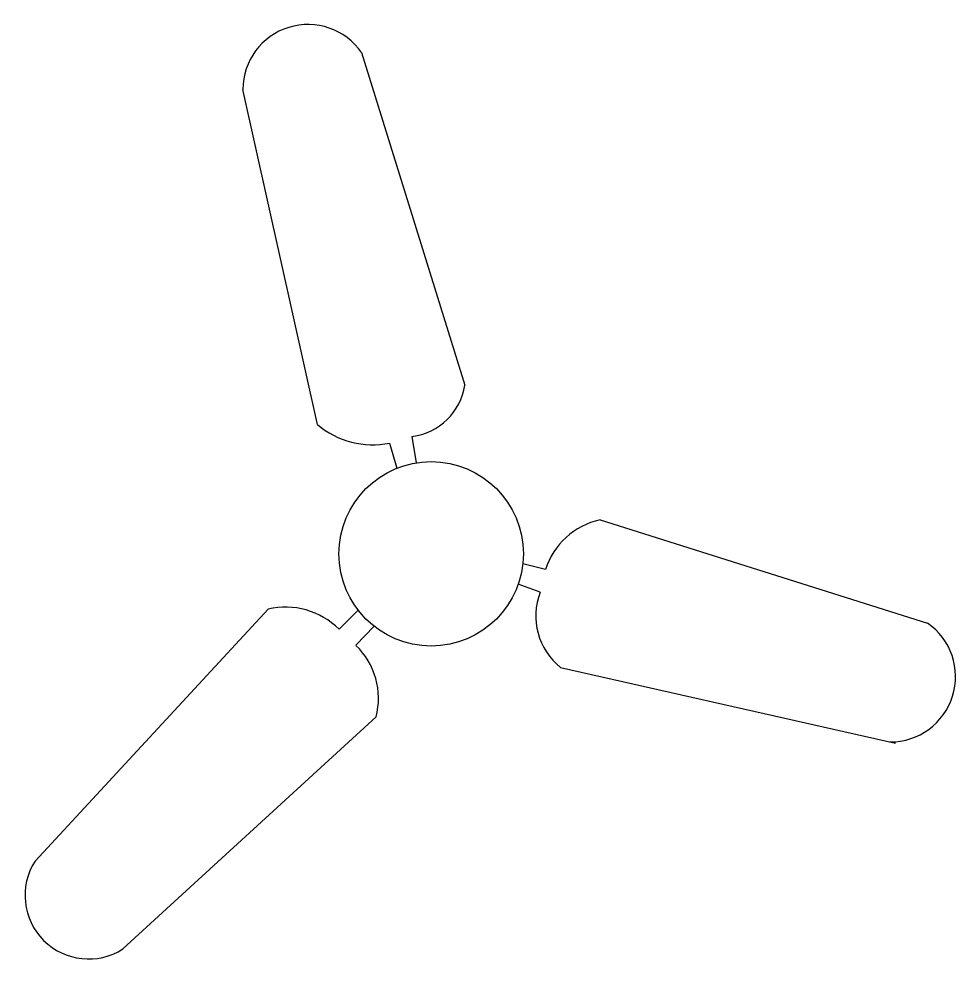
# Model space of a CAD drawing. Header units: millimetres. Extents: x 22139.6 to 22204, y 19240.6 to 19305.3.
import ezdxf

# ---------------------------------------------------------------- set-up
doc = ezdxf.new("R2010")
doc.units = ezdxf.units.MM
doc.layers.add('Fan_C', color=7, linetype='Continuous')

# ---------------------------------------------------------------- blocks, each defined once
blk = doc.blocks.new('Fan_C')
for p, q in [((-4.759, 34.281), (2.307, 11.544)), ((-7.779, 8.838), (-12.865, 31.762)), ((-1.311, 8.032), (-1.015, 6.222)), ((-2.844, 7.58), (-2.344, 5.852)), ((11.544, 2.318), (33.939, -4.739)), ((7.82, -1.077), (6.266, -0.694)), ((7.444, -2.631), (5.956, -2.067)), ((-27.083, -21.017), (-11.151, -3.774)), ((-6.3, -5.151), (-4.995, -3.846)), ((-5.142, -6.253), (-3.896, -4.956)), ((8.844, -7.77), (31.743, -12.945)), ((-21.074, -27.022), (-3.764, -11.156))]:
    blk.add_line(p, q)
blk.add_circle((0, 0), 6.304)
for centre, radius, start, end in [((-8.421, 31.762), 4.444, 34.5304, 180), ((-1.826, 12.182), 4.182, 277.07293, 351.22711), ((-4.003, 13.343), 5.879, 230.03011, 281.3685), ((12.586, -2.564), 4.992, 102.04654, 162.66948), ((11.661, -4.243), 4.514, 159.07941, 231.394), ((-9.978, -8.874), 5.234, 45.34901, 102.95103), ((31.388, -8.401), 4.463, 269.88547, 55.13287), ((-8.653, -9.893), 5.05, 345.51049, 46.03092), ((-23.421, -23.362), 4.348, 147.36995, 302.66579)]:
    blk.add_arc(centre, radius, start, end)

msp = doc.modelspace()

# ---------------------------------------------------------------- block references
at = {"layer": 'Fan_C'}
msp.add_blockref('Fan_C', (22167.769, 19268.71), dxfattribs=at)

doc.saveas('drawing.dxf')
